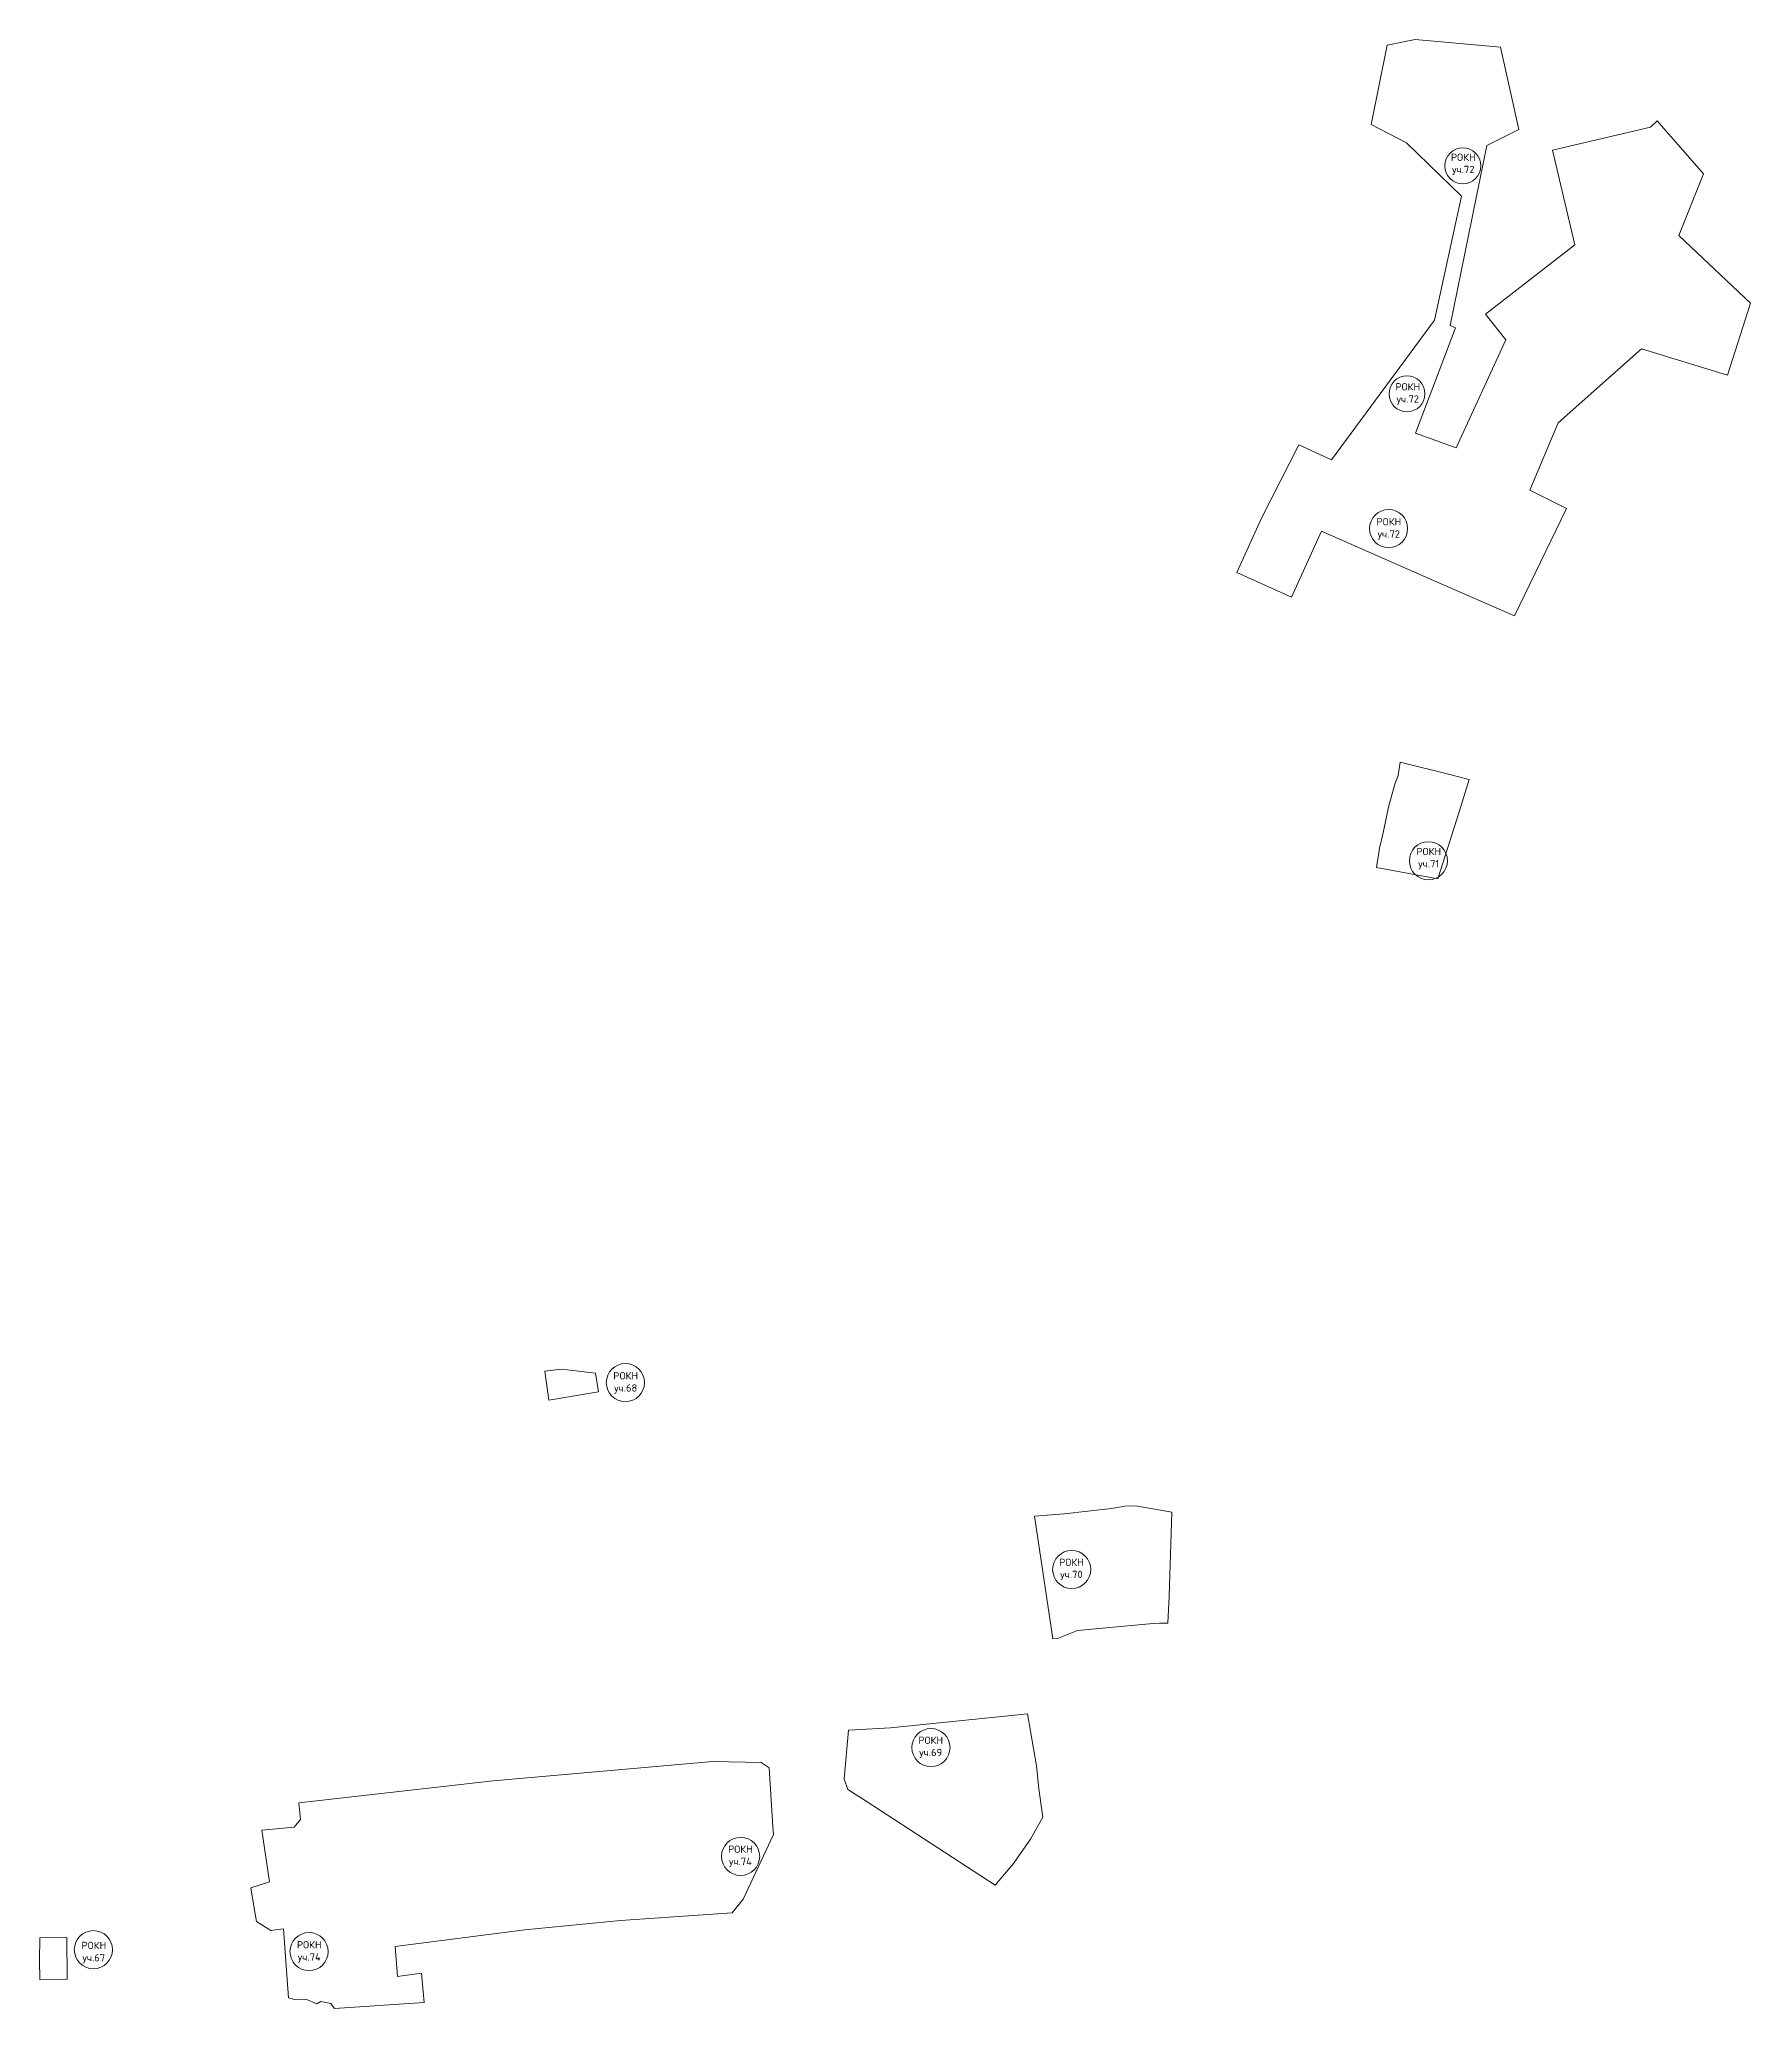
# Model space of a CAD drawing. Extents: x 1391442 to 1399821, y 354865 to 360836.
# Drawn here: x 1398295 to 1399821, y 359080 to 360836 of the extents above; entities that cross this region are included whole.
import ezdxf

# ---------------------------------------------------------------- set-up
doc = ezdxf.new("R2010")
doc.units = 0
doc.header["$MEASUREMENT"] = 0
doc.layers.add('РОКН', color=12, linetype='Continuous')
doc.styles.get("Standard").update_dxf_attribs({"font": 'simplex.shx'})

msp = doc.modelspace()

# ---------------------------------------------------------------- linework, layer by layer
at = {"layer": 'РОКН', "lineweight": 20}
for points in [[(1399496.8, 360831.1), (1399482.7, 360760.6), (1399514.2, 360744.1), (1399563.1, 360696.6), (1399539, 360585.9), (1399447.1, 360461.2), (1399418.1, 360474.7), (1399384.8, 360409.1), (1399362.9, 360360.9), (1399411.5, 360338.8), (1399438.3, 360397.6), (1399540.8, 360352.5), (1399610.3, 360322.1), (1399656.8, 360417.9), (1399624.1, 360434.3), (1399649.3, 360494.4), (1399723.5, 360560.2), (1399800.4, 360536.7), (1399820.9, 360601.2), (1399757, 360661.5), (1399778.8, 360716.4), (1399737.5, 360763.6), (1399731.8, 360758.2), (1399644.4, 360737.5), (1399664.3, 360653.2), (1399584.5, 360591.3), (1399602.6, 360568.4), (1399558.5, 360472.1), (1399522, 360485), (1399557.9, 360579.1), (1399553, 360581), (1399585.8, 360741.7), (1399614.3, 360756.1), (1399597.8, 360829.5), (1399521.7, 360836.4), (1399496.8, 360831.1)], [(1399561.3, 360148.1), (1399570, 360176.2), (1399551.6, 360180.9), (1399508.5, 360191.7), (1399506.5, 360179.8), (1399503.8, 360171.8), (1399497.9, 360151.3), (1399493.2, 360128.4), (1399489.9, 360114.8), (1399487.3, 360097.7), (1399541.9, 360087.4), (1399561.3, 360148.1)], [(1398745.8, 359648.1), (1398749.1, 359622.4), (1398793.4, 359629.7), (1398791, 359646.3), (1398760.5, 359649.9), (1398745.8, 359648.1)], [(1399182.4, 359519), (1399198.1, 359413.5), (1399198.8, 359409.3), (1399202.8, 359409.7), (1399220.7, 359417), (1399288.3, 359423.2), (1399293.8, 359423.3), (1399301.1, 359423.3), (1399302.3, 359447.6), (1399304.7, 359522.3), (1399272.3, 359528), (1399262.8, 359527.8), (1399251, 359525.7), (1399208.9, 359521), (1399182.4, 359519)], [(1399016.4, 359328), (1399012.7, 359284.5), (1399015.9, 359275.1), (1399032.2, 359264.6), (1399147.4, 359189.6), (1399163.6, 359209), (1399178.9, 359230.8), (1399189.9, 359250.4), (1399186.3, 359275.7), (1399184.1, 359296.1), (1399176, 359342.5), (1399161.7, 359341.1), (1399053.8, 359330), (1399016.4, 359328)], [(1398526.4, 359263), (1398527.8, 359248.3), (1398522, 359241.5), (1398493.2, 359238.6), (1398500.2, 359192.5), (1398483.5, 359187.4), (1398486.8, 359167.2), (1398488.5, 359157.1), (1398501.3, 359149.2), (1398512.6, 359150.8), (1398517.2, 359089.1), (1398522.8, 359087.5), (1398532.5, 359087.9), (1398542.4, 359083.7), (1398546, 359085.8), (1398554.8, 359084), (1398558.2, 359079.5), (1398638.2, 359085), (1398635.6, 359111), (1398614.3, 359108.2), (1398612.3, 359135), (1398727.8, 359149.8), (1398813.2, 359158.1), (1398912.8, 359164.9), (1398922.4, 359177.3), (1398949.5, 359234.8), (1398949, 359241.8), (1398945.6, 359294.4), (1398938.6, 359299.2), (1398895.5, 359299.9), (1398699.6, 359282.7), (1398526.4, 359263)], [(1398295.2, 359142.8), (1398295, 359122.3), (1398295.2, 359105.5), (1398319.8, 359105.9), (1398319.3, 359143.1), (1398295.2, 359142.8)]]:
    msp.add_lwpolyline(points, dxfattribs=at)
at = {"layer": 'РОКН', "lineweight": 0}
for centre, radius in [((1399564.3, 360723.6), 16), ((1399514.5, 360520.2), 16), ((1399498.1, 360399.9), 17), ((1399533.6, 360103.6), 17), ((1398817.5, 359638), 17), ((1399215.5, 359471.3), 17), ((1399090, 359312.4), 17), ((1398920.3, 359215.3), 17), ((1398343.1, 359132.1), 17), ((1398535.4, 359130.4), 17)]:
    msp.add_circle(centre, radius, dxfattribs=at)

# ---------------------------------------------------------------- texts
at = {"layer": 'РОКН', "char_height": 6.53, "width": 6.533, "attachment_point": 2}
for s, insert in [('РОКН\\Pуч.72', (1399564.7, 360734.5)), ('РОКН\\Pуч.72', (1399515.2, 360529.7)), ('РОКН\\Pуч.72', (1399498.3, 360409.3)), ('РОКН\\Pуч.71', (1399533.9, 360115.1)), ('РОКН\\Pуч.68', (1398817.8, 359647.4)), ('РОКН\\Pуч.70', (1399215.3, 359481)), ('РОКН\\Pуч.69', (1399089.8, 359322.2)), ('РОКН\\Pуч.74', (1398920.1, 359225)), ('РОКН\\Pуч.67', (1398343.5, 359139.1)), ('РОКН\\Pуч.74', (1398535.6, 359139.7))]:
    msp.add_mtext(s, dxfattribs=dict(at, insert=insert))

doc.saveas('drawing.dxf')
